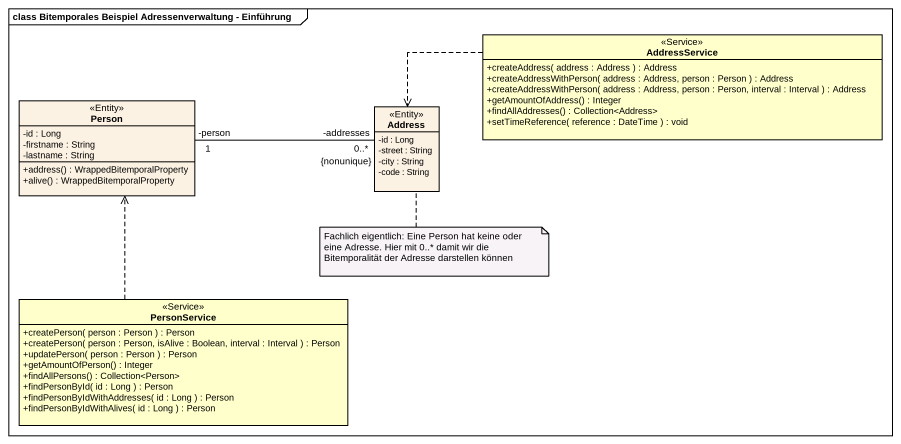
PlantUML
@startuml
mainframe class Bitemporales Beispiel Adressenverwaltung - Einführung
hide circle
hide empty members
skinparam classAttributeIconSize 0
class AddressService <<Service>> #FFFFCC {
  +createAddress( address : Address ) : Address
  +createAddressWithPerson( address : Address, person : Person ) : Address
  +createAddressWithPerson( address : Address, person : Person, interval : Interval ) : Address
  +getAmountOfAddress() : Integer
  +findAllAddresses() : Collection<Address>
  +setTimeReference( reference : DateTime ) : void
}
class "Person" as Person_ <<Entity>> {
  -id : Long
  -firstname : String
  -lastname : String
  +address() : WrappedBitemporalProperty
  +alive() : WrappedBitemporalProperty
}
class Address <<Entity>> {
  -id : Long
  -street : String
  -city : String
  -code : String
}
class PersonService <<Service>> #FFFFCC {
  +createPerson( person : Person ) : Person
  +createPerson( person : Person, isAlive : Boolean, interval : Interval ) : Person
  +updatePerson( person : Person ) : Person
  +getAmountOfPerson() : Integer
  +findAllPersons() : Collection<Person>
  +findPersonById( id : Long ) : Person
  +findPersonByIdWithAddresses( id : Long ) : Person
  +findPersonByIdWithAlives( id : Long ) : Person
}
AddressService .left.> Address
Person_ "-person\n1" -right- "-addresses\n0..*\n{nonunique}" Address
PersonService .up.> Person_
note bottom of Address : Fachlich eigentlich: Eine Person hat keine oder eine Adresse. Hier mit 0..* damit wir die Bitemporalität der Adresse darstellen können
@enduml
